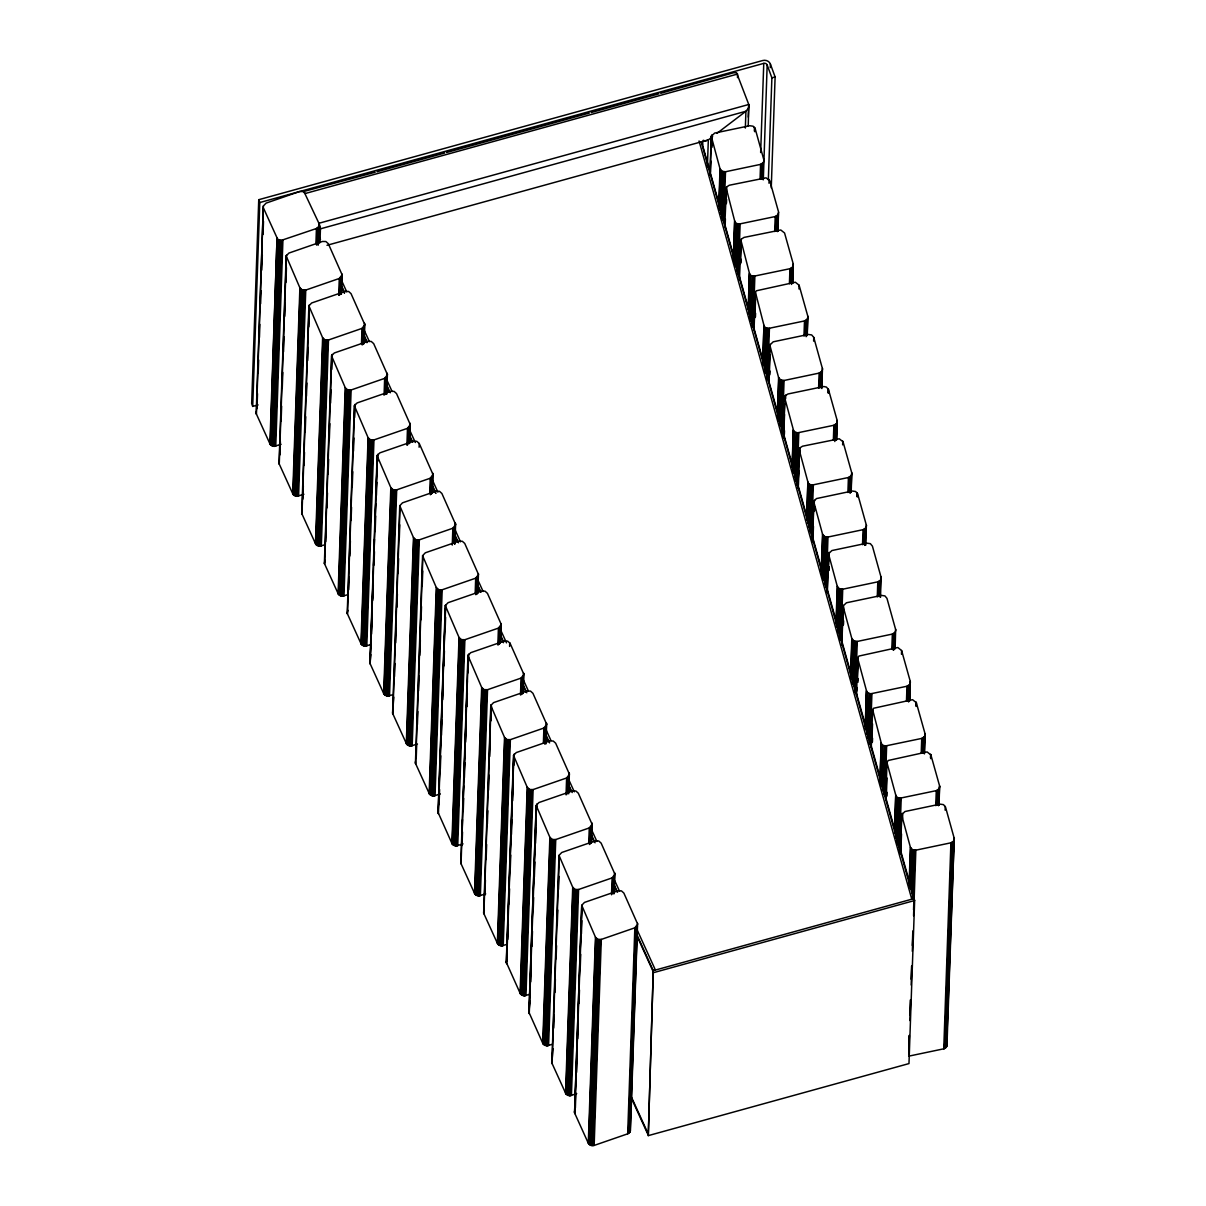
<?xml version="1.0" encoding="UTF-8"?>
<svg xmlns="http://www.w3.org/2000/svg" width="1206" height="1206" viewBox="0 0 1206 1206"><rect width="100%" height="100%" fill="white"/><g stroke="black" fill="none" stroke-linecap="round" stroke-linejoin="round"><path stroke-width="1.5" d="M748.248 125.846L748.76 104.485L736.565 72.737L733.58 72.752L660.737 93.314M771.252 187.819L775.111 76.943L770.393 64.054A6.09 5.367 2 0 0 762.72 60.526L258.747 199.699L251.662 403.558L252.702 406.407L258.099 404.915M252.702 406.407L259.787 202.548L258.747 199.699M281.058 444.305L274.109 446.401L270.265 444.532L256.185 413.583L263.345 206.015L266.089 203.121L299.601 191.528L303.053 191.588L305.48 193.774M256.426 414.276L263.345 206.015M256.968 408.653L257.496 393.669M258.205 373.061L258.657 359.961M259.441 337.484L259.893 324.369M260.617 303.776L261.069 290.661M261.792 270.069L262.305 255.084M263.029 234.477L263.481 221.376M269.888 443.883L277.048 237.868L263.571 208.276M270.265 444.532L277.048 237.868M270.807 445.135L277.425 238.517M271.501 445.662L277.968 239.135M272.315 446.069L279.475 240.069L278.661 239.662M273.204 446.326L280.365 240.311L279.475 240.069M274.109 446.401L281.269 240.401L316.439 228.522L318.912 226.427L318.957 223.381L303.897 191.468L375.172 172.232M274.968 446.326L282.129 240.326M275.767 446.13L282.928 240.115M303.897 494.249L296.947 496.344L293.103 494.475L279.023 463.526L286.169 255.958L288.912 253.064L322.439 241.471L325.891 241.532L328.318 243.718L342.112 274.787L339.278 278.48L305.766 290.073L302.299 290.013L299.887 287.812L286.169 255.958M279.249 464.22L286.455 255.175M279.943 454.858L280.395 441.743M281.104 421.135L281.631 406.166M282.279 387.428L282.807 372.443M283.516 351.851L284.043 336.866M284.752 316.258L285.204 303.158M285.928 282.551L286.44 267.566M292.726 493.827L299.887 287.812M293.103 494.475L300.264 288.46M293.646 495.078L300.807 289.078M294.324 495.606L301.485 289.606M295.138 496.013L302.299 290.013M296.028 496.269L303.188 290.254M296.947 496.344L304.108 290.344M297.807 496.284L304.967 290.269M298.606 496.073L305.766 290.073M324.851 544.78L319.665 546.273L315.836 544.403L301.741 513.455L308.902 305.887L311.645 302.992L345.172 291.4L348.624 291.46L351.036 293.646L364.845 324.716L362.011 328.394L328.484 339.986L325.032 339.941L322.62 337.74L308.902 305.887M301.982 514.148L309.173 305.103M302.857 499.163L303.309 486.048M304.033 465.456L304.485 452.34M305.208 431.733L305.721 416.748M306.445 396.156L306.897 383.041M307.681 360.579L308.133 347.464M308.842 326.856L309.369 311.872M315.927 243.506L316.439 228.522M316.59 245.059L317.178 228.205M317.284 244.592L317.871 227.738M317.871 243.989L318.459 227.135M318.263 245.15L318.912 226.427M318.625 243.567L319.183 225.643M319.108 240.823L319.394 225.808M319.952 242.677L320.434 228.839A4.296 0.814 70.9 0 0 318.897 223.276L748.76 104.485L748.308 117.133M315.459 543.755L322.62 337.74M315.836 544.403L322.997 338.389M316.364 545.006L323.525 339.007M317.057 545.534L324.218 339.534M317.871 545.941L325.032 339.941M318.761 546.197L325.921 340.182M319.665 546.273L326.826 340.273M320.54 546.197L327.7 340.198M321.324 546.001L328.484 339.986M347.494 594.769L342.308 596.261L338.479 594.377L324.384 563.428L331.544 355.86L334.288 352.981L367.815 341.388L371.267 341.449L373.679 343.635L387.488 374.704L384.654 378.382L351.127 389.975L347.675 389.915L345.263 387.729L331.544 355.86M324.625 564.137L331.816 355.092M325.771 541.645L326.223 528.545M326.932 507.937L327.459 492.953M328.107 474.229L328.635 459.245M329.344 438.652L329.871 423.668M330.58 403.06L331.032 389.96M331.756 369.353L332.268 354.368M338.69 295.334L339.278 278.48M339.429 295.003L340.017 278.149M340.122 294.535L340.71 277.681M340.71 293.932L341.298 277.079M341.072 293.932L341.75 276.37M341.373 294.309L342.022 274.018M338.102 593.729L345.263 387.729M338.479 594.377L345.64 388.377M339.007 594.995L346.167 388.98M339.7 595.523L346.861 389.508M340.514 595.93L347.675 389.915M341.404 596.171L348.564 390.171M342.308 596.261L349.469 390.247M343.182 596.186L350.343 390.186M343.966 595.99L351.127 389.975M370.332 644.713L365.147 646.205L361.318 644.336L347.222 613.387L354.383 405.804L357.127 402.925L390.638 391.332L394.106 391.392L396.518 393.578L410.311 424.648L407.492 428.326L373.966 439.919L370.513 439.858L368.101 437.672L354.383 405.804M347.464 614.08L354.654 405.035M348.67 589.719L349.122 576.619M349.83 556.011L350.358 541.027M351.067 520.434L351.534 507.319M352.242 486.727L352.77 471.742M353.479 451.134L353.931 438.034M354.654 417.427L355.107 404.327M361.483 343.378L362.011 328.394M362.162 344.931L362.735 328.077M362.84 344.464L363.428 327.61M363.443 343.861L364.031 327.007M363.79 343.846L364.514 323.253M364.182 343.439L364.755 323.947M360.941 643.687L368.101 437.672M361.318 644.336L368.463 438.321M361.845 644.939L369.006 438.939M362.539 645.466L369.699 439.466M363.353 645.873L370.513 439.858M364.242 646.115L371.403 440.115M365.147 646.205L372.307 440.205M366.021 646.13L373.182 440.13M366.805 645.934L373.966 439.919M393.066 694.641L387.88 696.133L384.036 694.249L369.956 663.3L377.116 455.732L379.86 452.853L413.372 441.26L416.824 441.321L419.251 443.507L433.044 474.576L430.21 478.254L396.699 489.847L393.246 489.787L390.819 487.601L377.116 455.732M369.956 663.3L370.875 642.24M371.131 634.748L372.051 608.533M372.368 599.156L373.287 572.94M373.543 565.448L374.463 539.233M374.719 531.74L375.699 503.656M375.955 496.163L376.86 469.933M377.192 460.571L377.388 454.964M370.182 664.009L377.342 457.994M370.875 654.632L370.227 660.963M371.584 634.039L372.051 620.924M372.76 600.317L373.287 585.347M373.996 564.74L374.448 551.624M375.172 531.032L375.684 516.047M376.408 495.44L376.86 482.34M377.584 461.732L377.84 454.24M384.066 395.236L384.654 378.382M384.865 393.035L385.392 378.066M385.483 394.452L386.071 377.599M386.086 393.849L386.674 376.996M386.538 393.126L387.156 373.242M386.749 394.226L387.397 373.935M383.659 693.601L390.819 487.601M384.036 694.249L391.196 488.249M384.578 694.867L391.739 488.852M385.272 695.395L392.432 489.38M386.086 695.802L393.246 489.787M386.975 696.043L394.136 490.043M387.88 696.133L395.04 490.118M388.739 696.058L395.9 490.058M389.538 695.862L396.699 489.847M417.472 744.012L410.522 746.122L406.678 744.238L392.598 713.289L399.759 505.721L402.502 502.827L436.014 491.234L439.466 491.294L441.893 493.495L455.687 524.55L452.853 528.243L419.341 539.836L415.889 539.775L413.462 537.59L399.759 505.721M392.839 713.982L400 507.982M392.598 713.289L393.774 697.128M394.498 676.521L394.95 663.421M395.658 642.813L396.186 627.829M396.895 607.236L397.362 594.121M398.07 573.528L398.598 558.544M399.307 537.936L399.759 524.836M406.904 445.18L407.492 428.326M407.628 444.863L408.216 428.009M408.397 442.527L408.909 427.542M408.924 443.793L409.497 426.939M409.377 443.084L409.995 423.185M409.663 443.371L410.221 423.879M406.301 743.589L413.462 537.59M406.678 744.238L413.839 538.238M407.221 744.856L414.382 538.841M407.914 745.383L415.075 539.368M408.728 745.775L415.889 539.775M419.115 447.245L419.251 443.507M409.618 746.032L416.779 540.017M410.522 746.122L417.683 540.107M411.382 746.047L418.542 540.032M412.181 745.836L419.341 539.836M440.311 793.955L433.361 796.066L429.517 794.181L415.437 763.232L422.582 555.665L425.341 552.785L458.853 541.192L462.305 541.253L464.732 543.439L478.526 574.508L475.692 578.187L442.18 589.779L438.713 589.719L436.301 587.533L422.582 555.665M415.663 763.941L422.824 557.926M416.221 758.303L416.673 745.202M417.397 724.595L417.849 711.495M418.557 690.887L419.085 675.903M419.794 655.31L420.321 640.326M421.045 619.718L421.497 606.618M422.206 586.01L422.733 571.026M429.698 493.239L430.21 478.254M430.361 494.792L430.949 477.938M431.055 494.324L431.642 477.47M431.642 493.721L432.23 476.867M432.095 492.998L432.713 473.114M432.396 493.299L432.954 473.807M429.14 793.533L436.301 587.533M429.517 794.181L436.678 588.181M430.06 794.799L437.22 588.784M430.738 795.327L437.899 589.312M431.552 795.734L438.713 589.719M432.441 795.975L439.602 589.975M433.361 796.066L440.522 590.051M434.22 795.99L441.381 589.99M435.019 795.794L442.18 589.779M463.029 843.883L456.079 845.994L452.25 844.11L438.064 812.392L445.315 605.593L448.059 602.699L481.586 591.106L485.038 591.166L487.45 593.367L501.259 624.422L498.425 628.115L464.898 639.708L461.446 639.647L459.034 637.461L445.315 605.593M438.155 813.161L445.587 604.809M438.396 813.854L445.557 607.854M439.074 804.492L439.602 789.508M440.311 768.9L440.778 755.8M441.486 735.193L442.014 720.208M442.723 699.616L443.175 686.5M443.898 665.908L444.411 650.923M445.135 630.316L445.587 617.216M452.265 545.097L452.853 528.243M453.064 542.896L453.592 527.911M453.757 542.429L454.285 527.444M454.285 543.695L454.873 526.841M454.647 543.695L455.371 523.087M454.948 544.087L455.597 523.796M451.873 843.461L459.034 637.461M452.25 844.11L459.411 638.11M452.778 844.728L459.938 638.713M453.471 845.255L460.632 639.24M454.285 845.647L461.446 639.647M455.175 845.903L462.335 639.889M456.079 845.994L463.24 639.979M456.953 845.919L464.114 639.904M457.737 845.707L464.898 639.708M485.686 893.872L478.722 895.968L474.893 894.098L460.798 863.149L467.958 655.582L470.702 652.687L504.229 641.095L507.681 641.155L510.093 643.341L523.901 674.41L521.067 678.104L487.541 689.696L484.088 689.636L481.676 687.435L467.958 655.582M461.265 855.19L460.798 863.149M461.596 845.828L462.501 819.598M462.833 810.236L463.677 785.89M464.009 776.528L464.913 750.313M465.184 742.821L466.089 716.605M466.421 707.229L467.325 681.013M467.657 671.652L468.23 654.798M461.039 863.843L468.199 657.843M462.049 845.105L462.501 832.004M463.225 811.397L463.677 798.297M464.385 777.689L464.913 762.705M465.622 742.112L466.149 727.128M466.858 706.52L467.325 693.42M468.034 672.812L468.682 654.089M475.179 593.171L475.692 578.187M475.842 594.724L476.43 577.87M476.536 594.256L477.124 577.388M477.124 593.654L477.712 576.785M477.486 593.638L478.164 576.076M477.877 593.231L478.435 573.739M474.516 893.45L481.676 687.435M474.893 894.098L482.053 688.083M475.42 894.701L482.581 688.701M476.114 895.229L483.274 689.229M476.928 895.636L484.088 689.636M477.817 895.892L484.978 689.877M478.722 895.968L485.882 689.968M479.596 895.892L486.757 689.892M480.38 895.696L487.541 689.696M506.746 944.419L501.56 945.911L497.731 944.042L483.636 913.093L490.797 705.525L493.54 702.631L527.052 691.038L530.519 691.098L532.931 693.299L546.725 724.354L543.906 728.047L510.379 739.64L506.927 739.58L504.515 737.394L490.797 705.525M483.877 913.786L491.068 704.741M484.887 895.063L485.4 880.078M486.124 859.471L486.636 844.486M487.36 823.894L487.812 810.779M488.536 790.186L489.048 775.202M489.696 756.464L490.224 741.494M490.932 720.887L491.46 705.902M497.837 644.969L498.425 628.115M498.575 644.637L499.148 627.783M499.254 644.17L499.842 627.316M499.857 643.567L500.445 626.713M500.309 642.858L500.897 626.004M500.52 642.391L501.168 623.668M497.354 943.394L504.515 737.394M497.731 944.042L504.892 738.042M498.259 944.66L505.42 738.645M498.952 945.187L506.113 739.172M509.595 646.446L509.716 642.692M499.766 945.579L506.927 739.58M500.656 945.836L507.816 739.821M501.56 945.911L508.721 739.911M502.435 945.851L509.595 739.836M503.219 945.64L510.379 739.64M529.479 994.347L524.293 995.839L520.449 993.97L506.279 962.252L513.53 755.453L516.274 752.559L549.785 740.966L553.237 741.027L555.665 743.213L569.458 774.282L566.624 777.976L533.112 789.568L529.66 789.508L527.233 787.307L513.53 755.453M506.369 963.021L513.801 754.67M506.61 963.715L513.771 757.715M507.801 939.368L508.329 924.384M509.038 903.776L509.565 888.792M510.274 868.199L510.741 855.084M511.45 834.492L511.977 819.507M512.625 800.784L513.138 785.799M513.862 765.192L514.253 753.961M520.479 694.957L521.067 678.104M521.218 694.626L521.806 677.772M521.897 694.159L522.484 677.305M522.5 693.556L523.087 676.702M522.861 693.556L523.57 672.948M523.238 693.133L523.811 673.641M520.072 993.322L527.233 787.307M520.449 993.97L527.61 787.955M520.992 994.573L528.153 788.573M521.685 995.101L528.846 789.101M522.5 995.508L529.66 789.508M523.389 995.764L530.55 789.749M524.293 995.839L531.454 789.84M525.153 995.779L532.313 789.764M525.952 995.568L533.112 789.568M552.122 1044.336L546.936 1045.828L543.092 1043.959L528.921 1012.241L536.173 805.427L538.916 802.548L572.428 790.955L575.88 791.015L578.307 793.201L592.101 824.271L589.267 827.949L555.755 839.542L552.303 839.482L549.876 837.296L536.173 805.427M529.012 1013.01L536.173 806.995M529.253 1013.703L536.414 807.688M528.921 1012.241L530.067 1000.588M530.715 981.85L531.228 966.88M531.952 946.273L532.464 931.288M533.188 910.696L533.64 897.581M534.348 876.973L534.876 862.004M535.524 843.265L536.052 828.281M536.76 807.688L536.896 803.935M543.378 743.032L543.906 728.047M544.117 742.7L544.63 727.715M544.735 744.102L545.323 727.248M545.338 743.499L545.926 726.645M545.79 742.79L546.408 722.891M545.986 743.891L546.65 723.6M542.715 1043.296L549.876 837.296M543.092 1043.959L550.253 837.944M543.635 1044.562L550.795 838.562M544.328 1045.089L551.489 839.09M545.142 1045.496L552.303 839.482M546.032 1045.738L553.192 839.738M546.936 1045.828L554.097 839.813M547.81 1045.753L554.956 839.753M548.594 1045.557L555.755 839.542M576.724 1093.676L569.775 1095.772L565.931 1093.902L551.851 1062.953L559.011 855.386L561.755 852.491L595.267 840.899L598.719 840.959L601.146 843.145L614.939 874.214L612.105 877.908L578.594 889.5L575.126 889.44L572.714 887.239L559.011 855.386M552.077 1063.647L559.237 857.647M551.851 1062.953L552.966 1048.662M553.675 1028.055L554.127 1014.955M554.911 992.478L555.363 979.362M556.087 958.77L556.539 945.655M557.262 925.047L557.775 910.078M558.499 889.47L558.951 876.355M566.036 794.829L566.624 777.976M566.775 794.498L567.363 777.644M567.529 792.161L568.056 777.177M568.056 793.427L568.644 776.574M568.508 792.719L569.142 772.82M568.719 793.804L569.368 773.513M565.554 1093.254L572.714 887.239M565.931 1093.902L573.091 887.887M566.473 1094.505L573.634 888.505M567.167 1095.033L574.327 889.033M567.966 1095.44L575.126 889.44M568.855 1095.696L576.016 889.681M569.775 1095.772L576.935 889.772M570.634 1095.696L577.795 889.696M571.433 1095.5L578.594 889.5M630.18 1128.68L630.15 1131.725L627.678 1133.836L594.151 1145.429L590.699 1145.368L588.287 1143.182L574.569 1112.882L581.729 905.299L584.473 902.42L618 890.827L621.452 890.887L623.864 893.073L637.673 924.143L634.838 927.821L601.312 939.414L597.859 939.353L595.447 937.168L581.729 905.299M574.569 1112.882L581.729 906.867M574.81 1113.575L581.97 907.56M575.368 1107.952L575.88 1092.968M576.604 1072.36L577.056 1059.26M577.764 1038.652L578.292 1023.668M579.016 1003.075L579.468 989.96M580.176 969.368L580.704 954.383M581.413 933.776L581.865 920.675M588.754 842.934L589.267 827.949M589.417 844.486L590.005 827.633M590.111 844.019L590.699 827.165M590.699 843.416L591.287 826.562M591.151 842.708L591.784 822.809M591.453 842.994L592.01 823.502M588.287 1143.182L595.447 937.168M588.664 1143.831L595.824 937.816M589.191 1144.434L596.352 938.434M589.885 1144.961L597.045 938.961M590.699 1145.368L597.859 939.353M591.588 1145.61L598.749 939.61M592.493 1145.7L599.653 939.685M593.367 1145.625L600.528 939.625M594.151 1145.429L601.312 939.414M611.517 894.762L612.105 877.908M612.316 892.561L612.844 877.576M612.95 893.963L613.537 877.109M613.537 893.36L614.125 876.506M613.899 893.36L614.608 872.752M614.201 893.736L614.849 873.446M627.678 1133.836L634.838 927.821M628.416 1133.504L635.577 927.504M629.095 1133.037L636.255 927.037M629.698 1132.434L636.858 926.434M630.15 1131.725L637.311 925.711M630.421 1130.942L637.582 923.374M701.756 142.323L914.645 900.505L908.977 1063.586L648.285 1135.63L653.26 970.649L636.12 932.977M648.285 1135.63L653.26 970.649L655.355 969.926L637.431 930.535M702.661 144.841L702.797 141.268M707.364 167.423L708.329 139.911L712.656 136.61M709.927 174.614L711.269 136.384L714.645 133.082L749.725 125.726L753.132 126.208L755.182 128.665L763.986 160.323L763.353 162.599L760.564 164.378L725.499 171.749L722.077 171.267L720.027 168.795L711.269 136.384M710.048 175.322L711.48 135.6M710.575 172.322L710.952 161.091M711.48 146.107L711.872 134.876M711.977 147.328L712.173 141.705M718.731 206.256L720.027 168.795M719.062 205.065L720.299 169.488M719.364 209.482L720.736 170.152M719.967 210.1L721.339 170.77M720.585 214.336L722.077 171.267M721.429 214.698L722.922 171.614M722.183 218.633L723.811 171.81M722.997 220.547L724.685 171.855M723.736 222.311L725.499 171.749M724.685 227.482L726.509 187.036L729.283 185.242L766.051 177.825L769.82 180.84L778.503 211.759L777.976 231.205M725.273 222.613L725.394 218.874M725.922 203.889L726.509 187.036M726.479 203.241L726.615 199.487M737.484 77.636L737.605 74.033L305.344 193.488M733.369 258.416L734.665 220.954L726.118 187.774M733.7 257.225L734.665 220.954M734.002 261.642L734.936 221.648M734.68 260.375L735.374 222.311M735.223 266.496L735.977 222.929M736.067 266.858L737.559 223.773L736.715 223.427M736.821 270.792L738.449 223.969L737.559 223.773M737.559 274.576L739.323 224.014L775.202 216.552L777.991 214.758L778.624 212.482M738.374 274.471L740.137 223.909M739.429 279.656L741.253 239.195L744.027 237.416L780.779 229.984L784.563 232.999L793.247 263.933L792.719 283.38M740.394 263.541L741.253 239.195M745.338 128.077L745.926 111.254L748.263 108.419L748.956 105.435M740.966 262.893L741.087 259.154M748.172 308.706L749.408 273.129L740.846 239.934M754.353 131.062L754.474 127.308M748.444 309.399L749.408 273.129M754.79 131.725L754.911 127.987M748.745 313.816L749.68 273.822M749.408 312.55L750.117 274.486M749.966 318.67L750.72 275.089M750.735 320.902L752.303 275.948L751.459 275.586M751.624 321.082L753.192 276.144L752.303 275.948M752.303 326.736L754.052 276.174L789.945 268.712L792.719 266.933L793.367 264.642M753.117 326.645L754.881 276.068M754.036 330.022L755.408 292.169L756.358 290.782L795.342 282.219L799.111 285.234L807.794 316.168L807.296 334.514M754.881 317.66L755.544 298.922M760.654 152.559L763.76 63.375L259.787 202.548M760.051 179.362L760.564 164.378M755.438 317.012L755.574 313.259M760.82 179.136L761.348 164.152M761.574 178.759L762.102 163.775M762.267 178.232L762.78 163.247M762.765 179.453L763.353 162.599M763.308 179.815L767.167 64.943A2.714 2.382 2 0 0 763.76 63.375M770.272 67.626L770.393 64.054M768.343 179.769L771.885 77.832L767.167 64.943M762.78 359.071L763.956 325.364L755.408 292.169M768.991 183.222L769.111 179.468M762.855 365.388L763.956 325.364M763.368 364.182L764.227 326.057M763.971 364.785L764.664 326.72M764.574 369.036L765.267 327.323M765.282 373.136L766.85 328.183L766.006 327.836M766.172 373.332L767.74 328.379L766.85 328.183M766.85 378.986L768.614 328.409L804.492 320.947L807.281 319.168L807.914 316.877M767.664 378.88L769.428 328.303M768.554 381.458L769.82 345.112L773.212 341.811L808.291 334.454L811.698 334.936L813.748 337.394L822.552 369.051L821.919 371.327L819.13 373.106L784.066 380.478L780.644 379.996L778.594 377.523L769.82 345.112M768.674 382.181L770.046 344.328M769.398 373.559L770.046 354.835M769.895 374.78L770.016 371.041M774.689 231.522L775.202 216.552M775.458 231.296L775.986 216.311M776.227 230.919L776.739 215.934M776.905 230.391L777.418 215.407M777.403 231.612L777.991 214.758M777.795 230.874L778.383 214.02M777.418 411.231L778.594 377.523M777.493 417.547L778.865 378.217M778.006 416.341L779.302 378.88M778.473 420.698L779.905 379.498M779.212 421.195L780.644 379.996M779.92 425.296L781.488 380.342M780.81 425.492L782.377 380.538M781.548 429.261L783.252 380.568M782.242 432.909L784.066 380.478M783.297 438.095L785.181 395.764L787.955 393.985L823.834 386.523L826.442 387.096L828.492 389.568L837.175 420.487L836.647 439.934M783.478 433.964L784.518 403.995M784.654 400.241L784.774 396.503M783.87 433.225L784.518 414.487M785.046 399.518L785.181 395.764M784.367 434.446L784.503 430.693M785.603 398.854L785.739 395.116M789.417 283.696L789.945 268.712M790.201 283.47L790.714 268.486M790.955 283.093L791.483 268.109M791.573 284.435L792.161 267.581M792.206 281.918L792.719 266.933M792.538 283.048L793.247 263.933M792.161 463.405L793.337 429.698L784.563 397.287M792.297 467.838L793.337 429.698M792.734 468.516L793.608 430.376M798.99 288.988L799.111 285.234M793.216 472.858L794.045 431.055M794.015 471.486L794.648 431.658M794.664 477.455L796.231 432.517L795.387 432.155M795.417 481.405L797.106 432.713L796.231 432.517M796.292 481.435L797.98 432.743L833.874 425.281L836.647 423.502L837.296 421.211M796.985 485.083L798.809 432.637M797.784 487.737L799.729 447.999L802.503 446.22L839.27 438.788L843.039 441.803L851.722 472.737L851.195 492.184M797.905 488.46L799.322 448.738M798.417 485.46L798.945 470.476M799.533 453.622L799.729 447.999M800.03 454.843L800.151 451.104M803.965 335.931L804.492 320.947M804.749 335.705L805.276 320.721M805.502 335.328L806.03 320.344M806.136 336.67L806.708 319.816M806.693 336.022L807.281 319.168M807.085 335.283L807.794 316.168M806.648 517.51L807.884 481.933L799.111 449.521M806.859 520.072L807.884 481.933M807.357 518.866L808.156 482.626M813.628 341.147L813.748 337.394M807.824 523.223L808.593 483.289M808.563 523.721L809.196 483.892M809.286 527.821L810.779 484.752L809.935 484.39M810.04 531.771L811.668 484.948L810.779 484.752M810.914 531.801L812.543 484.978L848.421 477.516L851.195 475.737L851.843 473.445M811.532 537.318L813.357 484.872M812.362 541.78L813.748 501.681L816.372 498.606L852.205 491.023L855.627 491.505L857.677 493.963L866.481 525.605L865.833 527.896L863.059 529.675L827.994 537.032L824.572 536.549L822.522 534.092L813.748 501.681M812.543 540.62L813.96 500.897M813.055 537.62L813.447 526.374M813.975 511.404L814.367 500.158M818.603 388.091L819.13 373.106M814.532 510.756L814.668 507.002M819.387 387.865L819.914 372.88M820.14 387.488L820.668 372.503M820.834 386.96L821.346 371.976M821.331 388.181L821.919 371.327M821.723 387.443L822.311 370.589M821.874 388.543L822.432 368.327M821.226 571.554L822.522 534.092M821.557 570.363L822.793 534.786M828.085 392.628L828.221 388.875M821.859 574.78L823.231 535.449M828.356 393.307L828.492 389.568M822.462 575.383L823.834 536.052M823.08 579.634L824.572 536.549M823.924 579.98L825.417 536.911M824.678 583.93L826.306 537.107M825.477 585.83L827.18 537.137M826.231 587.608L827.994 537.032M827.165 592.071L828.492 553.84L831.884 550.554L866.948 543.182L870.37 543.665L872.42 546.137L881.224 577.78L880.576 580.056L877.802 581.85L842.723 589.206L839.316 588.724L837.265 586.267L828.492 553.84M827.286 592.794L828.703 553.072M828.447 571.056L829.095 552.333M833.346 440.265L833.874 425.281M829.004 570.408L829.14 566.669M834.13 440.024L834.642 425.055M834.823 441.532L835.411 424.663M835.577 439.135L836.09 424.15M836.06 440.356L836.647 423.502M836.467 439.617L837.175 420.487M835.954 623.713L837.265 586.267M836.301 622.537L837.537 586.945M842.647 444.863L842.768 441.11M836.602 626.954L837.974 587.624M837.265 625.688L838.577 588.226M837.808 631.793L839.316 588.724M838.652 632.155L840.16 589.086M839.406 636.09L841.034 589.267M840.16 639.873L841.909 589.312M840.974 639.768L842.723 589.206M841.713 644.305L843.039 606.075L846.431 602.789L881.496 595.417L884.918 595.9L886.968 598.372L895.772 630.014L895.123 632.306L892.35 634.085L857.285 641.441L853.863 640.959L851.813 638.502L843.039 606.075M841.833 645.029L843.25 605.306M842.934 625.175L843.582 606.437M847.893 492.5L848.421 477.516M843.491 624.512L843.627 620.773M848.677 492.259L849.205 477.29M849.431 491.882L849.959 476.913M850.049 493.239L850.637 476.385M850.622 492.591L851.195 475.737M851.014 491.852L851.722 472.737M850.577 674.079L851.813 638.502M856.848 496.344L856.969 492.606M850.848 674.772L852.084 639.18M857.285 497.023L857.406 493.269M851.15 679.189L852.521 639.858M851.813 677.923L853.124 640.461M852.371 684.028L853.863 640.959M853.275 682.521L854.707 641.321M854.029 686.455L855.597 641.517M854.707 692.108L856.471 641.547M855.521 692.003L857.285 641.441M856.531 695.319L857.677 658.25L858.853 656.079L897.822 647.516L901.606 650.531L910.289 681.45L909.761 700.897M856.727 691.174L856.848 687.435M857.044 681.812L857.888 657.466M857.451 681.073L858.099 662.35M862.531 544.66L863.059 529.675M857.933 682.295L858.069 678.556M863.315 544.434L863.843 529.449M864.069 544.057L864.596 529.072M864.687 545.398L865.275 528.545M865.26 544.75L865.833 527.896M865.802 545.112L866.36 524.896M865.215 726.238L866.451 690.661L857.677 658.25M865.426 728.801L866.451 690.661M865.863 729.479L866.722 691.34M866.451 730.082L867.159 692.018M867.069 734.318L867.762 692.621M867.777 738.419L869.345 693.48L868.501 693.118M868.667 738.615L870.235 693.676L869.345 693.48M869.345 744.268L871.109 693.706L906.987 686.244L909.761 684.465L910.409 682.174M870.159 744.162L871.923 693.601M871.275 747.479L872.631 709.641L873.596 708.254L912.565 699.691L916.349 702.706L925.017 733.625L924.459 753.84M871.863 742.61L872.511 723.871M877.275 596.834L877.802 581.85M872.42 741.961L872.541 738.208M878.058 596.593L878.571 581.609M878.812 596.216L879.34 581.232M879.491 595.689L880.018 580.719M879.988 596.925L880.576 580.056M880.531 597.272L881.089 577.056M880.018 776.543L881.194 742.821L872.631 709.641M880.094 782.845L881.194 742.821M880.591 781.639L881.465 743.514M881.058 785.995L881.903 744.177M881.812 786.493L882.49 744.795M882.521 790.593L884.088 745.64L883.244 745.293M883.41 790.789L884.963 745.836L884.088 745.64M884.149 794.573L885.837 745.881L921.731 738.419L924.505 736.625L925.153 734.348M884.903 796.337L886.651 745.775M885.822 799.714L886.968 762.644L888.144 760.489L927.113 751.926L930.896 754.941L939.58 785.86L939.052 805.307M886.35 796.714L886.998 777.991M891.822 649.069L892.35 634.085M886.907 796.066L887.028 792.327M892.606 648.828L893.133 633.843M893.299 650.32L893.887 633.467M893.978 649.808L894.566 632.954M894.551 649.16L895.123 632.306M895.123 648.738L895.651 629.291M894.566 828.778L895.741 795.056L886.968 762.644M894.701 833.21L895.741 795.056M895.214 832.004L896.013 795.749M901.47 654.27L901.606 650.531M895.621 838.23L896.45 796.427M896.42 836.858L897.053 797.03M897.068 842.828L898.636 797.875L897.792 797.528M897.897 844.893L899.525 798.071L898.636 797.875M898.696 846.808L900.4 798.116L936.278 790.654L939.052 788.86L939.7 786.583M899.39 850.441L901.214 798.01M900.279 853.034L901.606 814.804L904.997 811.517L940.062 804.146L943.484 804.628L945.534 807.1L954.338 838.743L953.69 841.019L950.916 842.813L915.851 850.17L912.429 849.687L910.379 847.23L901.606 814.804M900.4 853.758L901.817 814.035M900.912 850.743L901.5 833.889M902.028 818.919L902.224 813.296M906.46 701.229L906.987 686.244M902.585 818.256L902.706 814.517M907.244 700.988L907.771 686.018M907.997 700.611L908.525 685.626M908.615 701.967L909.203 685.114M909.188 701.319L909.761 684.465M909.58 700.58L910.289 681.45M909.143 882.807L910.379 847.23M909.339 885.37L910.651 847.908M915.942 705.751L916.078 702.013M909.852 884.164L911.088 848.587M916.213 706.445L916.349 702.706M910.319 888.52L911.691 849.19M911.058 889.018L912.429 849.687M911.766 893.118L913.274 850.049M912.535 897.053L914.163 850.23M913.409 897.098L915.037 850.275M908.736 1048.572L909.188 1035.457M909.912 1014.834L910.424 999.834M911.148 979.212L911.6 966.096M912.309 945.474L912.776 932.344M913.56 909.852L913.937 898.606L911.751 899.073L699.058 140.966M908.751 1054.3L909.399 1035.577M909.927 1020.593L910.636 1000M911.163 985.016L911.811 966.277M912.324 951.308L913.048 930.7M913.575 915.716L915.851 850.17M921.203 753.388L921.731 738.419M921.987 753.162L922.5 738.178M922.741 752.785L923.268 737.801M923.419 752.258L923.947 737.273M923.917 753.479L924.505 736.625M924.324 752.74L925.017 733.625M930.489 757.986L930.625 754.247M930.761 758.68L930.896 754.941M935.75 805.623L936.278 790.654M936.534 805.397L937.062 790.412M937.288 805.02L937.816 790.036M937.982 804.492L938.494 789.508M938.464 805.714L939.052 788.86M938.871 804.99L939.58 785.86M945.127 810.161L945.263 806.407M908.691 1056.17L943.755 1048.813L950.916 842.813M943.755 1048.813L944.539 1048.587L951.7 842.572M944.539 1048.587L952.454 842.195M945.293 1048.21L953.132 841.682M945.971 1047.682L953.69 841.019M946.529 1047.034L954.097 840.296M946.936 1046.295L954.217 838.019M947.147 1045.512L946.092 1040.597M256.185 412.015L256.185 413.583M415.437 761.679L415.437 763.232M438.064 812.392L438.426 810.824M506.279 962.252L507.093 959.961M574.478 1112.113L574.569 1111.314M279.295 461.189L279.023 463.526M302.013 511.103L301.741 513.455M325.107 560.383L324.384 563.428M347.946 610.326L347.222 613.387M484.36 910.033L483.636 913.093M716.997 133.308L745.926 111.254L320.434 228.839M376.95 171.749L444.773 152.996M446.567 152.514L589.357 113.047M591.136 112.55L658.958 93.812M771.885 77.832L775.111 76.943M326.992 245.3L708.329 139.911L705.389 141.102L703.294 140.258M653.26 970.649L913.937 898.606M653.969 972.533L914.645 900.505M738.449 223.969L739.323 224.014M753.192 276.144L754.052 276.174M767.74 328.379L768.614 328.409M797.106 432.713L797.98 432.743M811.668 484.948L812.543 484.978M870.235 693.676L871.109 693.706M884.963 745.836L885.837 745.881M899.525 798.071L900.4 798.116M280.365 240.311L281.269 240.401M341.268 279.837L346.725 291.822M363.88 329.494L369.338 341.494M386.478 379.151L391.935 391.151M409.075 428.823L415.316 442.512M432.457 480.184L437.914 492.169M455.069 529.841L460.511 541.826M478.45 581.217L483.124 591.483M500.264 629.155L506.505 642.858M522.861 678.812L528.318 690.812M545.474 728.484L550.931 740.469M568.855 779.845L574.312 791.829M591.453 829.502L596.91 841.487M614.834 880.877L619.507 891.144M318.098 234.235L320.479 239.466M340.589 283.681L344.63 292.561M363.338 333.655L367.242 342.218M386.372 384.247L390.247 392.779M409.316 434.673L412.754 442.21M432.14 484.827L436.029 493.344M455.31 535.705L458.521 542.775M477.124 583.659L481.028 592.221M499.646 633.12L503.626 641.878M522.922 684.269L526.796 692.787M545.429 733.7L549.604 742.896M568.312 783.99L572.217 792.553M591.196 834.266L595.071 842.798M614.291 885.023L617.578 892.229M341.328 286.455L344.434 293.269M363.835 335.886L366.941 342.7M387.111 387.02L389.432 392.146M409.603 436.466L411.939 441.577M432.879 487.601L435.215 492.711M454.602 535.328L457.707 542.142M477.109 584.759L480.214 591.588M500.384 635.909L503.49 642.723M522.891 685.34L525.982 692.154M546.167 736.474L548.489 741.584M569.443 787.608L570.996 791.03M591.935 837.054L594.272 842.165M614.442 886.485L616.763 891.596M636.934 935.916L653.23 971.719M631.341 1096.857L647.637 1132.66M631.235 1097.777L647.592 1133.73M701.214 141.584L913.907 899.676"/></g></svg>
